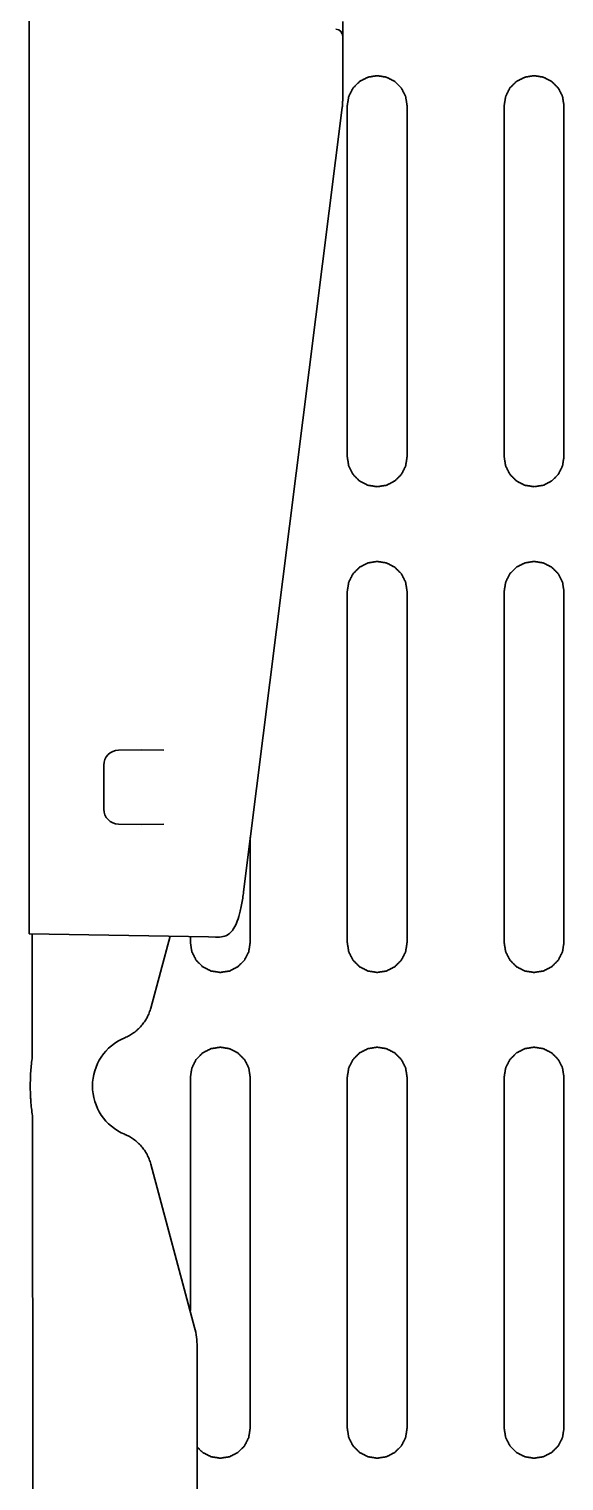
# Model space of a CAD drawing. Extents: x 5819 to 10669, y -850 to 3566.
# Drawn here: x 8662 to 8733.6, y 2982.7 to 3177 of the extents above; entities that cross this region are included whole.
import ezdxf

# ---------------------------------------------------------------- set-up
doc = ezdxf.new("R2010")
doc.units = 0
doc.header["$LTSCALE"] = 5
doc.layers.add('1', color=7, linetype='CONTINUOUS', true_color=0xffffff)

msp = doc.modelspace()

# ---------------------------------------------------------------- linework, layer by layer
at = {"layer": '1', "color": 7, "linetype": 'Continuous', "lineweight": 35}
for p, q in [((8661.97, 3350.86), (8661.97, 3091.24)), ((8703.97, 3177.98), (8703.97, 3175.97)), ((8703.97, 3175.97), (8703.97, 3167.65)), ((8690.7, 3061.52), (8703.9, 3166.49)), ((8704.57, 3166.73), (8704.57, 3119.73)), ((8712.57, 3119.73), (8712.57, 3166.73)), ((8725.57, 3166.73), (8725.57, 3119.73)), ((8733.57, 3119.73), (8733.57, 3166.73)), ((8661.97, 3088.31), (8661.97, 3091.24)), ((8661.97, 3088.31), (8661.97, 3086.05)), ((8661.97, 3083.12), (8661.97, 3086.05)), ((8661.97, 3083.12), (8661.97, 3068.04)), ((8673.94, 3080.47), (8676.97, 3080.53)), ((8676.97, 3080.53), (8680.01, 3080.47)), ((8671.97, 3078.47), (8671.97, 3072.58)), ((8676.97, 3070.53), (8673.94, 3070.58)), ((8680.01, 3070.58), (8676.97, 3070.53)), ((8661.97, 3065.09), (8661.97, 3068.04)), ((8661.97, 3065.09), (8661.97, 3063.32)), ((8661.97, 3060.36), (8661.97, 3063.32)), ((8661.97, 3060.36), (8661.97, 3057.41)), ((8661.97, 3055.91), (8661.97, 3057.41)), ((8685.98, 3055.49), (8661.97, 3055.91)), ((8680.85, 3055.58), (8678.27, 3045.97)), ((8686.95, 3055.47), (8685.98, 3055.49)), ((8687.48, 3055.46), (8686.95, 3055.47)), ((8691.57, 2989.73), (8691.57, 3036.73)), ((8704.57, 3036.73), (8704.57, 2989.73)), ((8712.57, 2989.73), (8712.57, 3036.73)), ((8725.57, 3036.73), (8725.57, 2989.73)), ((8733.57, 2989.73), (8733.57, 3036.73)), ((8678.27, 3025.08), (8684.13, 3003.21)), ((8684.47, 3000.62), (8684.47, 2921.72))]:
    msp.add_line(p, q, dxfattribs=at)
for centre, radius, start, end in [((8702.97, 3175.97), 1, 0, 85), ((8673.97, 3078.47), 2, 91, 180), ((8673.97, 3072.58), 2, 180, 269), ((8677.47, 3035.53), 7, 112.5978, 247.4022)]:
    msp.add_arc(centre, radius, start, end, dxfattribs=at)
msp.add_ellipse((8674.47, 3000.62), major_axis=(9.92, 1.31), ratio=0.999845, start_param=-0.13088, end_param=0.13088, dxfattribs=at)
for points, degree, knots in [([(8704.57, 3166.73), (8704.77, 3167.96), (8705.34, 3169.08), (8706.22, 3169.96), (8707.34, 3170.53), (8708.57, 3170.73), (8709.81, 3170.53), (8710.92, 3169.96), (8711.81, 3169.08), (8712.38, 3167.96), (8712.57, 3166.73)], 1, [0, 0, 0.099999, 0.2, 0.3, 0.4, 0.5, 0.6, 0.7, 0.8, 0.900001, 1, 1]), ([(8725.57, 3166.73), (8725.77, 3167.96), (8726.34, 3169.08), (8727.22, 3169.96), (8728.34, 3170.53), (8729.57, 3170.73), (8730.81, 3170.53), (8731.92, 3169.96), (8732.81, 3169.08), (8733.38, 3167.96), (8733.57, 3166.73)], 1, [0, 0, 0.099999, 0.2, 0.3, 0.399999, 0.5, 0.600001, 0.7, 0.8, 0.900001, 1, 1]), ([(8712.57, 3119.73), (8712.38, 3118.49), (8711.81, 3117.37), (8710.92, 3116.49), (8709.81, 3115.92), (8708.57, 3115.73), (8707.34, 3115.92), (8706.22, 3116.49), (8705.34, 3117.37), (8704.77, 3118.49), (8704.57, 3119.73)], 1, [0, 0, 0.099999, 0.2, 0.3, 0.4, 0.5, 0.6, 0.7, 0.8, 0.900001, 1, 1]), ([(8733.57, 3119.73), (8733.38, 3118.49), (8732.81, 3117.37), (8731.95, 3116.51), (8731.92, 3116.49), (8730.81, 3115.92), (8729.57, 3115.73), (8728.34, 3115.92), (8727.22, 3116.49), (8726.34, 3117.37), (8725.77, 3118.49), (8725.57, 3119.73)], 1, [0, 0, 0.099996, 0.199993, 0.297295, 0.300023, 0.400019, 0.500016, 0.600014, 0.70001, 0.800007, 0.900004, 1, 1]), ([(8704.57, 3101.73), (8704.77, 3102.96), (8705.34, 3104.08), (8706.22, 3104.96), (8707.34, 3105.53), (8708.57, 3105.73), (8709.81, 3105.53), (8710.92, 3104.96), (8711.81, 3104.08), (8712.38, 3102.96), (8712.57, 3101.73)], 1, [0, 0, 0.100001, 0.200002, 0.300001, 0.400001, 0.5, 0.6, 0.699999, 0.799999, 0.899999, 1, 1]), ([(8725.57, 3101.73), (8725.77, 3102.96), (8726.34, 3104.08), (8727.22, 3104.96), (8728.34, 3105.53), (8729.57, 3105.73), (8730.81, 3105.53), (8731.92, 3104.96), (8731.95, 3104.94), (8732.81, 3104.08), (8733.37, 3102.98), (8733.38, 3102.96), (8733.57, 3101.73)], 1, [0, 0, 0.099996, 0.199992, 0.299987, 0.399981, 0.499976, 0.599971, 0.699965, 0.702694, 0.799993, 0.898739, 0.900004, 1, 1]), ([(8687.48, 3055.46), (8687.8, 3055.48), (8688.36, 3055.59), (8689.01, 3056.09), (8689.47, 3056.72), (8689.88, 3057.61), (8690.26, 3058.91), (8690.53, 3060.3), (8690.66, 3061.24), (8690.7, 3061.52)], 3, [0, 0, 0, 0, 0.112809, 0.221177, 0.342381, 0.507281, 0.705354, 0.912323, 1, 1, 1, 1]), ([(8691.57, 3054.73), (8691.38, 3053.49), (8690.81, 3052.37), (8689.92, 3051.49), (8688.81, 3050.92), (8687.57, 3050.73), (8686.34, 3050.92), (8685.22, 3051.49), (8684.34, 3052.37), (8683.77, 3053.49), (8683.57, 3054.73)], 1, [0, 0, 0.099999, 0.2, 0.299999, 0.4, 0.5, 0.6, 0.700001, 0.800001, 0.900001, 1, 1]), ([(8712.57, 3054.73), (8712.38, 3053.49), (8711.81, 3052.37), (8710.92, 3051.49), (8709.81, 3050.92), (8708.57, 3050.73), (8707.34, 3050.92), (8706.22, 3051.49), (8705.34, 3052.37), (8704.77, 3053.49), (8704.57, 3054.73)], 1, [0, 0, 0.099999, 0.199999, 0.299999, 0.4, 0.5, 0.6, 0.700001, 0.8, 0.900001, 1, 1]), ([(8733.57, 3054.73), (8733.38, 3053.49), (8732.81, 3052.37), (8731.92, 3051.49), (8730.81, 3050.92), (8729.57, 3050.73), (8728.34, 3050.92), (8727.22, 3051.49), (8726.34, 3052.37), (8725.77, 3053.49), (8725.57, 3054.73)], 1, [0, 0, 0.099999, 0.2, 0.299999, 0.4, 0.5, 0.6, 0.700001, 0.8, 0.900001, 1, 1]), ([(8674.78, 3041.99), (8675, 3042.08), (8675.2, 3042.18), (8675.6, 3042.4), (8675.79, 3042.52), (8676.07, 3042.72), (8676.16, 3042.79), (8676.29, 3042.9), (8676.34, 3042.93), (8676.42, 3043.01), (8676.47, 3043.05), (8676.68, 3043.24), (8676.84, 3043.4), (8677.14, 3043.75), (8677.28, 3043.92), (8677.47, 3044.21), (8677.54, 3044.3), (8677.63, 3044.45), (8677.66, 3044.5), (8677.71, 3044.6), (8677.74, 3044.65), (8677.88, 3044.9), (8678.07, 3045.32), (8678.21, 3045.75), (8678.27, 3045.97)], 3, [0, 0, 0, 0, 0.125, 0.125, 0.25, 0.25, 0.3125, 0.3125, 0.34375, 0.34375, 0.375, 0.375, 0.5, 0.5, 0.625, 0.625, 0.6875, 0.6875, 0.71875, 0.71875, 0.75, 0.75, 0.875, 1, 1, 1, 1]), ([(8683.57, 3036.73), (8683.77, 3037.96), (8684.34, 3039.08), (8685.22, 3039.96), (8686.34, 3040.53), (8687.57, 3040.73), (8688.81, 3040.53), (8689.92, 3039.96), (8690.81, 3039.08), (8691.38, 3037.96), (8691.57, 3036.73)], 1, [0, 0, 0.100001, 0.199999, 0.300001, 0.4, 0.5, 0.6, 0.699999, 0.8, 0.899999, 1, 1]), ([(8704.57, 3036.73), (8704.77, 3037.96), (8705.34, 3039.08), (8706.22, 3039.96), (8707.34, 3040.53), (8708.57, 3040.73), (8709.81, 3040.53), (8710.92, 3039.96), (8711.81, 3039.08), (8712.38, 3037.96), (8712.57, 3036.73)], 1, [0, 0, 0.100001, 0.2, 0.300001, 0.400001, 0.5, 0.6, 0.699999, 0.800001, 0.899999, 1, 1]), ([(8725.57, 3036.73), (8725.77, 3037.96), (8726.34, 3039.08), (8727.22, 3039.96), (8728.34, 3040.53), (8729.57, 3040.73), (8730.81, 3040.53), (8731.92, 3039.96), (8732.81, 3039.08), (8733.38, 3037.96), (8733.57, 3036.73)], 1, [0, 0, 0.100001, 0.2, 0.300001, 0.4, 0.5, 0.6, 0.699999, 0.8, 0.899999, 1, 1]), ([(8662.43, 3031.54), (8662.38, 3031.87), (8662.3, 3032.53), (8662.24, 3033.19), (8662.2, 3033.68), (8662.19, 3033.85), (8662.17, 3034.18), (8662.16, 3034.34), (8662.15, 3034.84), (8662.14, 3035.17), (8662.14, 3036.16), (8662.16, 3036.82), (8662.23, 3037.81), (8662.26, 3038.14), (8662.33, 3038.8), (8662.37, 3039.12), (8662.41, 3039.45)], 3, [0, 0, 0, 0, 0.125, 0.25, 0.25, 0.3125, 0.3125, 0.375, 0.375, 0.5, 0.5, 0.75, 0.75, 0.875, 0.875, 1, 1, 1, 1]), ([(8674.78, 3029.06), (8675, 3028.97), (8675.2, 3028.88), (8675.6, 3028.65), (8675.79, 3028.53), (8676.07, 3028.33), (8676.16, 3028.26), (8676.29, 3028.16), (8676.34, 3028.12), (8676.42, 3028.04), (8676.47, 3028.01), (8676.68, 3027.81), (8676.84, 3027.65), (8677.14, 3027.31), (8677.28, 3027.13), (8677.47, 3026.85), (8677.54, 3026.75), (8677.63, 3026.61), (8677.66, 3026.56), (8677.71, 3026.46), (8677.74, 3026.41), (8677.88, 3026.15), (8678.07, 3025.74), (8678.21, 3025.3), (8678.27, 3025.08)], 3, [0, 0, 0, 0, 0.125, 0.125, 0.25, 0.25, 0.3125, 0.3125, 0.34375, 0.34375, 0.375, 0.375, 0.5, 0.5, 0.625, 0.625, 0.6875, 0.6875, 0.71875, 0.71875, 0.75, 0.75, 0.875, 1, 1, 1, 1]), ([(8691.57, 2989.73), (8691.38, 2988.49), (8690.81, 2987.37), (8689.92, 2986.49), (8688.81, 2985.92), (8687.57, 2985.73), (8686.34, 2985.92), (8685.22, 2986.49), (8684.47, 2987.24)], 1, [0, 0, 0.127453, 0.254903, 0.382358, 0.509809, 0.637259, 0.764711, 0.892162, 1, 1]), ([(8712.57, 2989.73), (8712.38, 2988.49), (8711.81, 2987.37), (8710.92, 2986.49), (8709.81, 2985.92), (8708.57, 2985.73), (8707.34, 2985.92), (8706.22, 2986.49), (8705.34, 2987.37), (8704.77, 2988.49), (8704.57, 2989.73)], 1, [0, 0, 0.100001, 0.199999, 0.300001, 0.400001, 0.5, 0.599999, 0.699999, 0.800001, 0.899999, 1, 1]), ([(8733.57, 2989.73), (8733.38, 2988.49), (8732.81, 2987.37), (8731.92, 2986.49), (8730.81, 2985.92), (8729.57, 2985.73), (8728.34, 2985.92), (8727.22, 2986.49), (8726.34, 2987.37), (8725.77, 2988.49), (8725.57, 2989.73)], 1, [0, 0, 0.100001, 0.199999, 0.300001, 0.4, 0.5, 0.6, 0.699999, 0.800001, 0.899999, 1, 1])]:
    msp.add_open_spline(points, degree=degree, knots=knots, dxfattribs=at)
for points, degree in [([(8703.9, 3166.44), (8703.97, 3167.66)], 1), ([(8704.57, 3101.73), (8704.57, 3054.73)], 1), ([(8712.57, 3054.73), (8712.57, 3101.73)], 1), ([(8725.57, 3101.73), (8725.57, 3054.73)], 1), ([(8733.57, 3054.73), (8733.57, 3101.73)], 1), ([(8691.57, 3054.73), (8691.57, 3068.84)], 1), ([(8662.38, 3055.91), (8662.4, 3047.76), (8662.41, 3039.45)], 2), ([(8683.57, 3055.53), (8683.57, 3054.73)], 1), ([(8683.57, 3036.73), (8683.57, 3005.5)], 1), ([(8662.43, 3031.54), (8662.59, 2899.05)], 1)]:
    msp.add_open_spline(points, degree=degree, dxfattribs=at)

doc.saveas('drawing.dxf')
